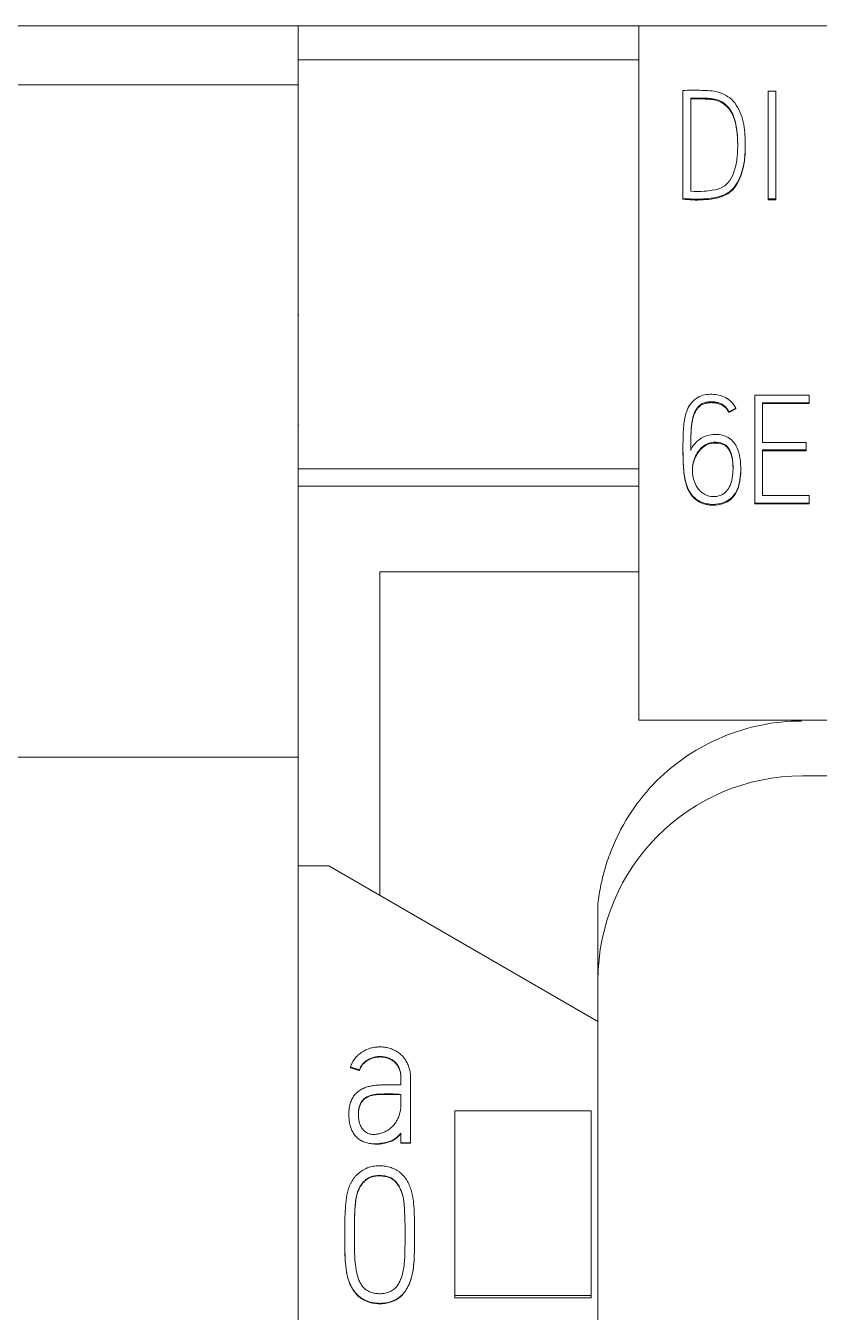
# Model space of a CAD drawing. Header units: millimetres. Extents: x 42151 to 59780, y 37376 to 44547.
# Drawn here: x 47922.23 to 47933.87, y 43299.38 to 43318.25 of the extents above; entities that cross this region are included whole.
import ezdxf

# ---------------------------------------------------------------- set-up
doc = ezdxf.new("R2010")
doc.units = ezdxf.units.MM
doc.set_wipeout_variables(frame=1)
doc.layers.add('000-PI-Oprema', color=30, linetype='Continuous', lineweight=5)
doc.layers.add('SI-ORMAR-Oprema', color=30, linetype='Continuous', lineweight=5)
doc.layers.add('004-PI-DIN Šina', color=3, linetype='Continuous')

# ---------------------------------------------------------------- blocks, each defined once
blk = doc.blocks.new('6ES7513-1AM03-0AB0')
blk.add_wipeout([(-17.4, 66.85), (17.4, 66.85), (17.4, -80.15), (-17.4, -80.15)]).dxf.layer = 'SI-ORMAR-Oprema'
at = {"layer": 'SI-ORMAR-Oprema', "linetype": 'Continuous'}
for p, q in [((17.4, 66.85), (12.5, 66.85)), ((17.4, 65.981), (17.4, 66.85)), ((17.4, 65.981), (12.5, 65.981)), ((17.4, 56.125), (17.4, 65.981)), ((17.412, 62.615), (17.4, 62.615)), ((17.412, 62.609), (17.4, 62.609)), ((17.4, 60.995), (17.412, 60.995)), ((17.4, 60.993), (17.412, 60.993)), ((17.4, 56.125), (12.5, 56.125)), ((17.4, 0), (17.4, 56.125))]:
    blk.add_line(p, q, dxfattribs=at)
blk = doc.blocks.new('6ES7521-1BL00-0AB0')
blk.add_wipeout([(-17.4, 69.029), (17.4, 69.029), (17.4, -77.971), (-17.4, -77.971)]).dxf.layer = 'SI-ORMAR-Oprema'
blk.add_wipeout([(-17.4, 69.029), (17.4, 69.029), (17.4, -77.971), (-17.4, -77.971)]).dxf.layer = 'SI-ORMAR-Oprema'
at = {"layer": 'SI-ORMAR-Oprema'}
for p, q in [((-17.4, 69.029), (-17.4, 68.529)), ((-12.4, 69.029), (-17.4, 69.029)), ((-12.4, 58.845), (-12.4, 69.029)), ((12.4, 69.029), (-12.4, 69.029)), ((-17.4, 62.529), (-17.4, 68.529)), ((-12.4, 68.529), (-17.4, 68.529)), ((-11.753, 68.079), (-11.753, 66.499)), ((-11.64, 67.967), (-11.64, 66.602)), ((-10.504, 68.071), (-10.504, 66.488)), ((-10.393, 68.071), (-10.504, 68.071)), ((-10.393, 66.488), (-10.393, 68.071)), ((-10.839, 67.262), (-10.839, 67.274)), ((-11.753, 66.499), (-11.753, 66.486)), ((-10.504, 66.488), (-10.393, 66.488)), ((-10.504, 66.488), (-10.504, 66.475)), ((-10.504, 66.475), (-10.393, 66.475)), ((-10.393, 66.488), (-10.393, 66.475)), ((-10.699, 63.611), (-10.699, 62.029)), ((-9.902, 63.611), (-10.699, 63.611)), ((-9.902, 63.499), (-9.902, 63.611)), ((-10.976, 63.422), (-11.079, 63.369)), ((-10.976, 63.409), (-11.079, 63.357)), ((-10.976, 63.422), (-10.976, 63.409)), ((-10.588, 62.918), (-10.588, 63.499)), ((-10.588, 63.499), (-9.902, 63.499)), ((-10.588, 63.487), (-9.902, 63.487)), ((-9.902, 63.499), (-9.902, 63.487)), ((-11.079, 63.369), (-11.079, 63.357)), ((-11.753, 62.827), (-11.753, 62.814)), ((-9.945, 62.918), (-10.588, 62.918)), ((-9.945, 62.808), (-9.945, 62.918)), ((-10.588, 62.139), (-10.588, 62.808)), ((-10.588, 62.808), (-9.945, 62.808)), ((-10.588, 62.795), (-9.945, 62.795)), ((-9.945, 62.808), (-9.945, 62.795)), ((-17.4, 62.529), (-12.4, 62.529)), ((-17.4, 62.529), (-17.4, 62.279)), ((-10.905, 62.524), (-10.905, 62.537)), ((-17.4, 62.279), (-17.4, 56.709)), ((-12.4, 62.279), (-17.4, 62.279)), ((-9.902, 62.139), (-10.588, 62.139)), ((-9.902, 62.029), (-9.902, 62.139)), ((-10.699, 62.029), (-10.699, 62.016)), ((-10.699, 62.029), (-9.902, 62.029)), ((-10.699, 62.016), (-9.902, 62.016)), ((-9.902, 62.029), (-9.902, 62.016)), ((-16.2, 56.276), (-16.2, 61.023)), ((-12.4, 61.023), (-16.2, 61.023)), ((12.4, 58.845), (-12.4, 58.845)), ((-6.1, 58.029), (-10, 58.029)), ((-17.4, 56.709), (-17.4, -56.709)), ((-16.95, 56.709), (-17.4, 56.709)), ((-16.95, 56.709), (-13, 54.429)), ((-13, 56.149), (-13, 54.429)), ((-13, 54.429), (-13, -54.387)), ((-16.632, 53.759), (-16.632, 53.753)), ((-16.499, 53.715), (-16.499, 53.709)), ((-15.748, 53.558), (-15.748, 53.565)), ((-15.892, 53.359), (-15.892, 53.221)), ((-16.655, 53.07), (-16.655, 53.064)), ((-15.1, 50.411), (-15.1, 53.115)), ((-13.1, 53.115), (-15.1, 53.115)), ((-13.1, 50.411), (-13.1, 53.115)), ((-15.892, 52.791), (-15.892, 52.647)), ((-15.892, 52.647), (-15.892, 52.641)), ((-15.892, 52.647), (-15.75, 52.647)), ((-15.75, 52.641), (-15.892, 52.641)), ((-15.75, 52.647), (-15.75, 52.641)), ((-16.715, 51.315), (-16.715, 51.309)), ((-15.691, 51.267), (-15.691, 51.273)), ((-15.1, 50.377), (-15.1, 50.411)), ((-13.1, 50.411), (-15.1, 50.411)), ((-13.1, 50.377), (-15.1, 50.377)), ((-13.1, 50.377), (-13.1, 50.411))]:
    blk.add_line(p, q, dxfattribs=at)
blk.add_arc((-10, 55.029), 3, 90, 180, dxfattribs=at)
for points, knots in [([(-11.753, 66.499), (-11.706, 66.493), (-11.608, 66.485), (-11.455, 66.486), (-11.304, 66.503), (-11.143, 66.54), (-11.008, 66.635), (-10.929, 66.771), (-10.874, 66.924), (-10.838, 67.13), (-10.836, 67.398), (-10.869, 67.693), (-11.012, 67.961), (-11.262, 68.08), (-11.51, 68.081), (-11.672, 68.084), (-11.753, 68.079)], [0, 0, 0, 0, 0.048928, 0.10152, 0.156673, 0.206259, 0.270351, 0.31956, 0.366981, 0.439378, 0.534587, 0.645045, 0.746603, 0.832762, 0.916147, 1, 1, 1, 1]), ([(-11.64, 66.602), (-11.574, 66.598), (-11.468, 66.598), (-11.309, 66.616), (-11.168, 66.647), (-11.055, 66.76), (-10.989, 66.916), (-10.952, 67.102), (-10.948, 67.323), (-10.961, 67.554), (-11.028, 67.782), (-11.19, 67.942), (-11.382, 67.969), (-11.528, 67.967), (-11.611, 67.967), (-11.64, 67.967)], [0, 0, 0, 0, 0.085013, 0.135874, 0.205821, 0.265138, 0.333279, 0.422662, 0.50952, 0.618636, 0.722487, 0.80996, 0.894466, 0.962458, 1, 1, 1, 1]), ([(-10.95, 67.257), (-10.95, 67.269), (-10.951, 67.365), (-10.961, 67.542), (-11.028, 67.769), (-11.19, 67.93), (-11.382, 67.956), (-11.528, 67.954), (-11.611, 67.955), (-11.64, 67.954)], [0, 0, 0, 0, 0.030851, 0.246457, 0.451657, 0.624495, 0.791473, 0.92582, 1, 1, 1, 1]), ([(-11.753, 66.486), (-11.706, 66.48), (-11.608, 66.472), (-11.455, 66.473), (-11.304, 66.49), (-11.143, 66.528), (-11.008, 66.622), (-10.929, 66.758), (-10.874, 66.912), (-10.844, 67.081), (-10.839, 67.206), (-10.839, 67.262)], [0, 0, 0, 0, 0.098443, 0.204258, 0.315227, 0.414995, 0.543949, 0.642959, 0.738369, 0.884032, 1, 1, 1, 1]), ([(-11.64, 62.812), (-11.614, 62.861), (-11.553, 62.938), (-11.435, 63.015), (-11.312, 63.036), (-11.184, 63.035), (-11.036, 62.973), (-10.94, 62.822), (-10.905, 62.641), (-10.903, 62.46), (-10.929, 62.276), (-11.015, 62.106), (-11.183, 62.014), (-11.368, 62.004), (-11.556, 62.057), (-11.693, 62.234), (-11.744, 62.464), (-11.754, 62.711), (-11.754, 62.955), (-11.744, 63.187), (-11.705, 63.412), (-11.555, 63.6), (-11.331, 63.638), (-11.114, 63.592), (-11.017, 63.492), (-10.976, 63.422)], [0, 0, 0, 0, 0.03564, 0.067865, 0.092923, 0.119268, 0.154068, 0.197126, 0.234707, 0.279879, 0.320329, 0.360962, 0.405677, 0.442102, 0.485709, 0.532505, 0.586175, 0.644312, 0.701767, 0.753421, 0.803151, 0.856352, 0.904259, 0.950465, 1, 1, 1, 1]), ([(-11.079, 63.369), (-11.086, 63.385), (-11.104, 63.413), (-11.139, 63.45), (-11.18, 63.479), (-11.227, 63.5), (-11.278, 63.512), (-11.336, 63.516), (-11.396, 63.512), (-11.454, 63.497), (-11.503, 63.469), (-11.541, 63.431), (-11.572, 63.384), (-11.595, 63.328), (-11.613, 63.263), (-11.626, 63.189), (-11.633, 63.107), (-11.637, 63.016), (-11.639, 62.917), (-11.64, 62.848), (-11.64, 62.812)], [0, 0, 0, 0, 0.043481, 0.085549, 0.127923, 0.170971, 0.214845, 0.260884, 0.317917, 0.367656, 0.41257, 0.456833, 0.503792, 0.555243, 0.612421, 0.675966, 0.746378, 0.823872, 0.908402, 1, 1, 1, 1]), ([(-11.079, 63.357), (-11.086, 63.372), (-11.104, 63.4), (-11.139, 63.437), (-11.18, 63.466), (-11.227, 63.487), (-11.278, 63.499), (-11.336, 63.503), (-11.396, 63.499), (-11.454, 63.484), (-11.503, 63.457), (-11.541, 63.419), (-11.572, 63.372), (-11.595, 63.315), (-11.613, 63.25), (-11.626, 63.177), (-11.633, 63.094), (-11.637, 63.003), (-11.639, 62.904), (-11.64, 62.836), (-11.64, 62.8)], [0, 0, 0, 0, 0.043481, 0.085549, 0.127923, 0.170971, 0.214845, 0.260884, 0.317917, 0.367656, 0.41257, 0.456833, 0.503792, 0.555243, 0.612421, 0.675966, 0.746378, 0.823872, 0.908402, 1, 1, 1, 1]), ([(-11.269, 62.922), (-11.318, 62.924), (-11.411, 62.907), (-11.537, 62.795), (-11.607, 62.644), (-11.622, 62.459), (-11.582, 62.298), (-11.474, 62.169), (-11.318, 62.104), (-11.117, 62.155), (-11.033, 62.339), (-11.015, 62.521), (-11.021, 62.704), (-11.091, 62.889), (-11.22, 62.921), (-11.269, 62.922)], [0, 0, 0, 0, 0.0625, 0.125, 0.21875, 0.28125, 0.375, 0.4375, 0.5, 0.59375, 0.6875, 0.75, 0.84375, 0.9375, 1, 1, 1, 1]), ([(-11.269, 62.91), (-11.318, 62.912), (-11.411, 62.894), (-11.537, 62.782), (-11.603, 62.641), (-11.614, 62.535), (-11.614, 62.498)], [0, 0, 0, 0, 0.232842, 0.465685, 0.814948, 1, 1, 1, 1]), ([(-11.019, 62.537), (-11.019, 62.588), (-11.028, 62.708), (-11.091, 62.877), (-11.22, 62.908), (-11.269, 62.91)], [0, 0, 0, 0, 0.310868, 0.724347, 1, 1, 1, 1]), ([(-10.905, 62.526), (-10.905, 62.497), (-10.908, 62.41), (-10.929, 62.264), (-11.015, 62.093), (-11.183, 62.001), (-11.368, 61.991), (-11.556, 62.045), (-11.693, 62.222), (-11.744, 62.451), (-11.752, 62.652), (-11.753, 62.776), (-11.753, 62.814)], [0, 0, 0, 0, 0.047379, 0.146039, 0.245143, 0.354204, 0.443047, 0.549405, 0.663541, 0.794443, 0.936242, 1, 1, 1, 1]), ([(-10.017, 58.833), (-10.411, 58.833), (-11.195, 58.672), (-12.198, 58.011), (-12.691, 57.261), (-12.857, 56.8), (-12.885, 56.709)], [0, 0, 0, 0, 0.308367, 0.616734, 0.925101, 1, 1, 1, 1]), ([(-15.75, 52.647), (-15.75, 52.74), (-15.75, 52.833), (-15.75, 52.972), (-15.75, 53.018), (-15.75, 53.111), (-15.75, 53.158), (-15.75, 53.227), (-15.75, 53.25), (-15.751, 53.297), (-15.751, 53.343), (-15.751, 53.39), (-15.751, 53.436), (-15.75, 53.459), (-15.749, 53.529), (-15.747, 53.575), (-15.751, 53.644), (-15.753, 53.668), (-15.761, 53.714), (-15.766, 53.736), (-15.78, 53.78), (-15.789, 53.802), (-15.804, 53.833), (-15.81, 53.843), (-15.822, 53.863), (-15.829, 53.873), (-15.849, 53.9), (-15.865, 53.918), (-15.89, 53.942), (-15.899, 53.95), (-15.917, 53.964), (-15.927, 53.971), (-15.956, 53.99), (-15.976, 54.002), (-16.008, 54.016), (-16.019, 54.021), (-16.041, 54.029), (-16.052, 54.032), (-16.085, 54.042), (-16.108, 54.047), (-16.143, 54.051), (-16.155, 54.053), (-16.178, 54.054), (-16.19, 54.055), (-16.224, 54.054), (-16.248, 54.053), (-16.282, 54.048), (-16.294, 54.046), (-16.317, 54.041), (-16.328, 54.038), (-16.384, 54.021), (-16.426, 54.002), (-16.485, 53.963), (-16.503, 53.949), (-16.537, 53.917), (-16.553, 53.901), (-16.574, 53.873), (-16.581, 53.863), (-16.594, 53.844), (-16.611, 53.813), (-16.625, 53.781), (-16.632, 53.759)], [0, 0, 0, 0, 0.125, 0.125, 0.1875, 0.1875, 0.25, 0.25, 0.28125, 0.28125, 0.3125, 0.34375, 0.34375, 0.375, 0.375, 0.4375, 0.4375, 0.46875, 0.46875, 0.5, 0.5, 0.53125, 0.53125, 0.546875, 0.546875, 0.5625, 0.5625, 0.59375, 0.59375, 0.609375, 0.609375, 0.625, 0.625, 0.65625, 0.65625, 0.671875, 0.671875, 0.6875, 0.6875, 0.71875, 0.71875, 0.734375, 0.734375, 0.75, 0.75, 0.78125, 0.78125, 0.796875, 0.796875, 0.8125, 0.8125, 0.875, 0.875, 0.90625, 0.90625, 0.9375, 0.9375, 0.953125, 0.953125, 0.96875, 1, 1, 1, 1]), ([(-16.499, 53.715), (-16.493, 53.735), (-16.484, 53.753), (-16.469, 53.779), (-16.463, 53.788), (-16.45, 53.804), (-16.444, 53.812), (-16.422, 53.834), (-16.406, 53.846), (-16.371, 53.869), (-16.353, 53.878), (-16.316, 53.893), (-16.296, 53.9), (-16.256, 53.909), (-16.236, 53.912), (-16.205, 53.913), (-16.195, 53.913), (-16.174, 53.913), (-16.164, 53.912), (-16.133, 53.908), (-16.113, 53.904), (-16.084, 53.896), (-16.075, 53.892), (-16.056, 53.885), (-16.046, 53.88), (-16.019, 53.866), (-16.002, 53.854), (-15.979, 53.834), (-15.972, 53.827), (-15.958, 53.812), (-15.945, 53.796), (-15.934, 53.779), (-15.924, 53.761), (-15.92, 53.752), (-15.908, 53.723), (-15.902, 53.704), (-15.897, 53.673), (-15.895, 53.663), (-15.893, 53.643), (-15.893, 53.633), (-15.892, 53.602), (-15.892, 53.582), (-15.892, 53.541), (-15.892, 53.52), (-15.892, 53.5)], [0, 0, 0, 0, 0.0625, 0.0625, 0.09375, 0.09375, 0.125, 0.125, 0.1875, 0.1875, 0.25, 0.25, 0.3125, 0.3125, 0.375, 0.375, 0.40625, 0.40625, 0.4375, 0.4375, 0.5, 0.5, 0.53125, 0.53125, 0.5625, 0.5625, 0.625, 0.625, 0.65625, 0.65625, 0.6875, 0.71875, 0.71875, 0.75, 0.75, 0.8125, 0.8125, 0.84375, 0.84375, 0.875, 0.875, 0.9375, 0.9375, 1, 1, 1, 1]), ([(-15.892, 53.587), (-15.892, 53.596), (-15.892, 53.606), (-15.892, 53.626), (-15.893, 53.636), (-15.895, 53.657), (-15.897, 53.667), (-15.902, 53.697), (-15.908, 53.716), (-15.919, 53.745), (-15.924, 53.754), (-15.934, 53.772), (-15.945, 53.789), (-15.958, 53.805), (-15.971, 53.82), (-15.979, 53.827), (-16.002, 53.848), (-16.018, 53.859), (-16.045, 53.874), (-16.055, 53.878), (-16.074, 53.886), (-16.093, 53.893), (-16.113, 53.898), (-16.133, 53.902), (-16.143, 53.903), (-16.174, 53.907), (-16.195, 53.908), (-16.225, 53.906), (-16.235, 53.905), (-16.256, 53.902), (-16.266, 53.9), (-16.296, 53.894), (-16.315, 53.887), (-16.344, 53.876), (-16.353, 53.871), (-16.371, 53.862), (-16.38, 53.857), (-16.406, 53.84), (-16.422, 53.827), (-16.444, 53.806), (-16.451, 53.798), (-16.463, 53.782), (-16.474, 53.765), (-16.484, 53.747), (-16.492, 53.728), (-16.496, 53.719), (-16.499, 53.709)], [0, 0, 0, 0, 0.033132, 0.033132, 0.067663, 0.067663, 0.102194, 0.102194, 0.171256, 0.171256, 0.205787, 0.205787, 0.240318, 0.274849, 0.274849, 0.30938, 0.30938, 0.378442, 0.378442, 0.412973, 0.412973, 0.447504, 0.482035, 0.482035, 0.516566, 0.516566, 0.585628, 0.585628, 0.620159, 0.620159, 0.65469, 0.65469, 0.723752, 0.723752, 0.758283, 0.758283, 0.792814, 0.792814, 0.861876, 0.861876, 0.896407, 0.896407, 0.930938, 0.965469, 0.965469, 1, 1, 1, 1]), ([(-15.892, 53.5), (-15.936, 53.501), (-15.98, 53.501), (-16.046, 53.5), (-16.068, 53.5), (-16.112, 53.499), (-16.156, 53.498), (-16.2, 53.496), (-16.244, 53.493), (-16.266, 53.491), (-16.31, 53.485), (-16.332, 53.481), (-16.364, 53.474), (-16.374, 53.471), (-16.396, 53.465), (-16.406, 53.461), (-16.437, 53.45), (-16.457, 53.44), (-16.494, 53.419), (-16.512, 53.406), (-16.546, 53.377), (-16.561, 53.361), (-16.588, 53.327), (-16.599, 53.309), (-16.619, 53.269), (-16.627, 53.249), (-16.64, 53.207), (-16.645, 53.186), (-16.65, 53.153), (-16.651, 53.142), (-16.653, 53.121), (-16.656, 53.088), (-16.656, 53.056), (-16.653, 53.012), (-16.651, 52.991), (-16.647, 52.958), (-16.645, 52.947), (-16.641, 52.926), (-16.639, 52.915), (-16.631, 52.883), (-16.624, 52.863), (-16.611, 52.833), (-16.606, 52.823), (-16.596, 52.803), (-16.59, 52.794), (-16.572, 52.767), (-16.559, 52.75), (-16.536, 52.726), (-16.528, 52.719), (-16.511, 52.705), (-16.502, 52.698), (-16.474, 52.68), (-16.455, 52.67), (-16.424, 52.658), (-16.414, 52.654), (-16.392, 52.648), (-16.382, 52.645), (-16.35, 52.638), (-16.328, 52.635), (-16.284, 52.632), (-16.262, 52.633), (-16.218, 52.635), (-16.196, 52.638), (-16.153, 52.645), (-16.131, 52.649), (-16.099, 52.656), (-16.088, 52.659), (-16.067, 52.665), (-16.057, 52.668), (-16.026, 52.68), (-16.006, 52.689), (-15.978, 52.707), (-15.969, 52.713), (-15.952, 52.727), (-15.944, 52.734), (-15.92, 52.757), (-15.905, 52.773), (-15.892, 52.791)], [0, 0, 0, 0, 0.0625, 0.0625, 0.09375, 0.09375, 0.125, 0.15625, 0.15625, 0.1875, 0.1875, 0.21875, 0.21875, 0.234375, 0.234375, 0.25, 0.25, 0.28125, 0.28125, 0.3125, 0.3125, 0.34375, 0.34375, 0.375, 0.375, 0.40625, 0.40625, 0.4375, 0.4375, 0.453125, 0.453125, 0.46875, 0.5, 0.5, 0.53125, 0.53125, 0.546875, 0.546875, 0.5625, 0.5625, 0.59375, 0.59375, 0.609375, 0.609375, 0.625, 0.625, 0.65625, 0.65625, 0.671875, 0.671875, 0.6875, 0.6875, 0.71875, 0.71875, 0.734375, 0.734375, 0.75, 0.75, 0.78125, 0.78125, 0.8125, 0.8125, 0.84375, 0.84375, 0.875, 0.875, 0.890625, 0.890625, 0.90625, 0.90625, 0.9375, 0.9375, 0.953125, 0.953125, 0.96875, 0.96875, 1, 1, 1, 1]), ([(-15.892, 53.221), (-15.891, 53.182), (-15.894, 53.143), (-15.904, 53.095), (-15.907, 53.086), (-15.912, 53.067), (-15.915, 53.057), (-15.924, 53.029), (-15.932, 53.011), (-15.949, 52.977), (-15.959, 52.96), (-15.975, 52.935), (-15.981, 52.927), (-15.993, 52.912), (-15.999, 52.904), (-16.019, 52.882), (-16.033, 52.869), (-16.064, 52.845), (-16.08, 52.834), (-16.106, 52.819), (-16.115, 52.815), (-16.133, 52.806), (-16.142, 52.803), (-16.169, 52.792), (-16.188, 52.786), (-16.227, 52.777), (-16.246, 52.774), (-16.276, 52.771), (-16.286, 52.771), (-16.305, 52.772), (-16.315, 52.773), (-16.345, 52.778), (-16.364, 52.784), (-16.391, 52.796), (-16.399, 52.801), (-16.416, 52.812), (-16.423, 52.818), (-16.438, 52.831), (-16.445, 52.839), (-16.457, 52.854), (-16.463, 52.862), (-16.473, 52.879), (-16.478, 52.888), (-16.486, 52.906), (-16.49, 52.915), (-16.499, 52.942), (-16.504, 52.962), (-16.509, 52.991), (-16.51, 53), (-16.512, 53.02), (-16.516, 53.069), (-16.514, 53.117), (-16.504, 53.166), (-16.501, 53.175), (-16.495, 53.194), (-16.492, 53.203), (-16.48, 53.231), (-16.471, 53.248), (-16.453, 53.272), (-16.446, 53.279), (-16.432, 53.293), (-16.424, 53.299), (-16.408, 53.311), (-16.4, 53.316), (-16.382, 53.326), (-16.373, 53.33), (-16.346, 53.341), (-16.327, 53.347), (-16.288, 53.355), (-16.268, 53.358), (-16.229, 53.362), (-16.209, 53.362), (-16.169, 53.364), (-16.149, 53.364), (-16.09, 53.365), (-16.05, 53.365), (-15.971, 53.364), (-15.931, 53.362), (-15.892, 53.359)], [0, 0, 0, 0, 0.0625, 0.0625, 0.078125, 0.078125, 0.09375, 0.09375, 0.125, 0.125, 0.15625, 0.15625, 0.171875, 0.171875, 0.1875, 0.1875, 0.21875, 0.21875, 0.25, 0.25, 0.265625, 0.265625, 0.28125, 0.28125, 0.3125, 0.3125, 0.34375, 0.34375, 0.359375, 0.359375, 0.375, 0.375, 0.40625, 0.40625, 0.421875, 0.421875, 0.4375, 0.4375, 0.453125, 0.453125, 0.46875, 0.46875, 0.484375, 0.484375, 0.5, 0.5, 0.53125, 0.53125, 0.546875, 0.546875, 0.5625, 0.625, 0.625, 0.640625, 0.640625, 0.65625, 0.65625, 0.6875, 0.6875, 0.703125, 0.703125, 0.71875, 0.71875, 0.734375, 0.734375, 0.75, 0.75, 0.78125, 0.78125, 0.8125, 0.8125, 0.84375, 0.84375, 0.875, 0.875, 0.9375, 0.9375, 1, 1, 1, 1]), ([(-15.892, 53.353), (-15.931, 53.356), (-15.969, 53.358), (-16.046, 53.359), (-16.085, 53.359), (-16.143, 53.358), (-16.162, 53.357), (-16.2, 53.357), (-16.22, 53.356), (-16.258, 53.353), (-16.277, 53.351), (-16.306, 53.345), (-16.316, 53.343), (-16.335, 53.338), (-16.344, 53.335), (-16.372, 53.325), (-16.39, 53.316), (-16.415, 53.3), (-16.423, 53.294), (-16.438, 53.281), (-16.445, 53.274), (-16.458, 53.259), (-16.464, 53.251), (-16.475, 53.234), (-16.479, 53.225), (-16.488, 53.207), (-16.491, 53.198), (-16.498, 53.18), (-16.501, 53.17), (-16.511, 53.129), (-16.515, 53.096), (-16.515, 53.064)], [0, 0, 0, 0, 0.14645, 0.14645, 0.292901, 0.292901, 0.366126, 0.366126, 0.439351, 0.439351, 0.512576, 0.512576, 0.549189, 0.549189, 0.585802, 0.585802, 0.659027, 0.659027, 0.695639, 0.695639, 0.732252, 0.732252, 0.768865, 0.768865, 0.805477, 0.805477, 0.84209, 0.84209, 0.878702, 0.878702, 1, 1, 1, 1]), ([(-15.892, 52.785), (-15.905, 52.767), (-15.92, 52.751), (-15.943, 52.728), (-15.951, 52.721), (-15.969, 52.707), (-15.978, 52.701), (-16.005, 52.683), (-16.025, 52.674), (-16.066, 52.659), (-16.087, 52.653), (-16.13, 52.643), (-16.151, 52.639), (-16.194, 52.632), (-16.227, 52.628), (-16.26, 52.627), (-16.272, 52.627)], [0, 0, 0, 0, 0.15321, 0.15321, 0.229815, 0.229815, 0.306419, 0.306419, 0.459629, 0.459629, 0.612839, 0.612839, 0.766049, 0.766049, 0.919258, 1, 1, 1, 1]), ([(-16.374, 52.283), (-16.348, 52.293), (-16.322, 52.3), (-16.269, 52.309), (-16.243, 52.312), (-16.188, 52.313), (-16.161, 52.311), (-16.108, 52.304), (-16.082, 52.298), (-16.029, 52.283), (-16.004, 52.273), (-15.968, 52.256), (-15.956, 52.25), (-15.933, 52.236), (-15.921, 52.228), (-15.889, 52.204), (-15.87, 52.185), (-15.843, 52.155), (-15.835, 52.144), (-15.819, 52.123), (-15.812, 52.111), (-15.791, 52.077), (-15.779, 52.053), (-15.758, 52.004), (-15.749, 51.979), (-15.737, 51.94), (-15.733, 51.927), (-15.727, 51.902), (-15.718, 51.863), (-15.703, 51.771), (-15.698, 51.692), (-15.693, 51.587), (-15.692, 51.534), (-15.691, 51.429), (-15.691, 51.376), (-15.691, 51.27), (-15.691, 51.164), (-15.692, 51.059), (-15.696, 50.953), (-15.698, 50.9), (-15.709, 50.795), (-15.718, 50.743), (-15.735, 50.678), (-15.739, 50.665), (-15.747, 50.64), (-15.751, 50.627), (-15.765, 50.589), (-15.776, 50.564), (-15.795, 50.529), (-15.801, 50.517), (-15.815, 50.494), (-15.823, 50.482), (-15.846, 50.45), (-15.863, 50.429), (-15.892, 50.402), (-15.903, 50.393), (-15.924, 50.376), (-15.936, 50.369), (-15.97, 50.347), (-15.994, 50.336), (-16.032, 50.322), (-16.045, 50.317), (-16.072, 50.31), (-16.085, 50.307), (-16.125, 50.299), (-16.151, 50.296), (-16.205, 50.294), (-16.233, 50.295), (-16.287, 50.301), (-16.313, 50.306), (-16.352, 50.317), (-16.365, 50.321), (-16.391, 50.33), (-16.403, 50.335), (-16.44, 50.353), (-16.463, 50.366), (-16.496, 50.39), (-16.507, 50.399), (-16.527, 50.417), (-16.537, 50.427), (-16.564, 50.457), (-16.58, 50.478), (-16.602, 50.512), (-16.609, 50.524), (-16.622, 50.548), (-16.628, 50.56), (-16.644, 50.597), (-16.654, 50.622), (-16.666, 50.66), (-16.669, 50.673), (-16.676, 50.699), (-16.679, 50.712), (-16.687, 50.752), (-16.691, 50.778), (-16.709, 50.911), (-16.712, 51.017), (-16.714, 51.177), (-16.715, 51.231), (-16.715, 51.337), (-16.715, 51.391), (-16.713, 51.497), (-16.712, 51.551), (-16.707, 51.657), (-16.704, 51.71), (-16.693, 51.816), (-16.686, 51.869), (-16.667, 51.947), (-16.66, 51.973), (-16.646, 52.011), (-16.641, 52.024), (-16.63, 52.049), (-16.624, 52.061), (-16.604, 52.097), (-16.589, 52.119), (-16.563, 52.151), (-16.554, 52.162), (-16.535, 52.181), (-16.525, 52.191), (-16.494, 52.217), (-16.472, 52.233), (-16.436, 52.255), (-16.424, 52.261), (-16.406, 52.27), (-16.396, 52.274), (-16.387, 52.278), (-16.38, 52.281), (-16.377, 52.282), (-16.374, 52.283)], [0, 0, 0, 0, 0.015625, 0.015625, 0.03125, 0.03125, 0.046875, 0.046875, 0.0625, 0.0625, 0.078125, 0.078125, 0.085937, 0.085937, 0.09375, 0.09375, 0.109375, 0.109375, 0.117187, 0.117187, 0.125, 0.125, 0.140625, 0.140625, 0.15625, 0.15625, 0.164062, 0.164062, 0.171875, 0.1875, 0.21875, 0.21875, 0.25, 0.25, 0.28125, 0.28125, 0.3125, 0.34375, 0.34375, 0.375, 0.375, 0.40625, 0.40625, 0.414062, 0.414062, 0.421875, 0.421875, 0.4375, 0.4375, 0.445312, 0.445312, 0.453125, 0.453125, 0.46875, 0.46875, 0.476562, 0.476562, 0.484375, 0.484375, 0.5, 0.5, 0.507812, 0.507812, 0.515625, 0.515625, 0.53125, 0.53125, 0.546875, 0.546875, 0.5625, 0.5625, 0.570312, 0.570312, 0.578125, 0.578125, 0.59375, 0.59375, 0.601562, 0.601562, 0.609375, 0.609375, 0.625, 0.625, 0.632812, 0.632812, 0.640625, 0.640625, 0.65625, 0.65625, 0.664062, 0.664062, 0.671875, 0.671875, 0.6875, 0.6875, 0.75, 0.75, 0.78125, 0.78125, 0.8125, 0.8125, 0.84375, 0.84375, 0.875, 0.875, 0.90625, 0.90625, 0.921875, 0.921875, 0.929687, 0.929687, 0.9375, 0.9375, 0.953125, 0.953125, 0.960937, 0.960937, 0.96875, 0.96875, 0.984375, 0.984375, 0.992187, 0.992187, 0.996094, 0.998047, 0.998047, 1, 1, 1, 1]), ([(-16.031, 52.131), (-16.011, 52.12), (-15.993, 52.107), (-15.961, 52.075), (-15.947, 52.058), (-15.922, 52.021), (-15.911, 52.001), (-15.892, 51.961), (-15.883, 51.94), (-15.862, 51.877), (-15.853, 51.834), (-15.845, 51.768), (-15.843, 51.745), (-15.839, 51.701), (-15.838, 51.679), (-15.833, 51.568), (-15.83, 51.479), (-15.829, 51.3), (-15.83, 51.211), (-15.831, 51.078), (-15.832, 51.011), (-15.836, 50.944), (-15.839, 50.9), (-15.842, 50.878), (-15.85, 50.811), (-15.858, 50.768), (-15.875, 50.703), (-15.881, 50.682), (-15.896, 50.64), (-15.905, 50.619), (-15.92, 50.589), (-15.926, 50.58), (-15.938, 50.561), (-15.944, 50.552), (-15.965, 50.525), (-15.981, 50.51), (-16.008, 50.49), (-16.018, 50.483), (-16.037, 50.472), (-16.047, 50.468), (-16.068, 50.459), (-16.079, 50.455), (-16.1, 50.449), (-16.111, 50.446), (-16.144, 50.439), (-16.166, 50.437), (-16.2, 50.436), (-16.211, 50.436), (-16.234, 50.437), (-16.245, 50.438), (-16.278, 50.442), (-16.3, 50.447), (-16.332, 50.457), (-16.343, 50.461), (-16.363, 50.47), (-16.383, 50.48), (-16.402, 50.493), (-16.42, 50.507), (-16.428, 50.514), (-16.443, 50.53), (-16.451, 50.539), (-16.464, 50.557), (-16.47, 50.566), (-16.487, 50.595), (-16.497, 50.615), (-16.514, 50.656), (-16.521, 50.678), (-16.533, 50.721), (-16.538, 50.742), (-16.547, 50.785), (-16.558, 50.851), (-16.564, 50.916), (-16.572, 51.047), (-16.573, 51.135), (-16.573, 51.267), (-16.573, 51.311), (-16.572, 51.399), (-16.572, 51.443), (-16.571, 51.53), (-16.57, 51.574), (-16.566, 51.662), (-16.563, 51.706), (-16.555, 51.793), (-16.549, 51.837), (-16.536, 51.891), (-16.533, 51.901), (-16.527, 51.922), (-16.523, 51.933), (-16.512, 51.963), (-16.503, 51.983), (-16.481, 52.022), (-16.469, 52.04), (-16.441, 52.074), (-16.426, 52.09), (-16.4, 52.111), (-16.391, 52.118), (-16.373, 52.13), (-16.363, 52.136), (-16.343, 52.145), (-16.333, 52.149), (-16.312, 52.156), (-16.301, 52.159), (-16.269, 52.166), (-16.247, 52.168), (-16.213, 52.169), (-16.202, 52.169), (-16.18, 52.168), (-16.169, 52.167), (-16.136, 52.164), (-16.114, 52.161), (-16.082, 52.152), (-16.071, 52.149), (-16.056, 52.143), (-16.048, 52.14), (-16.041, 52.136), (-16.036, 52.134), (-16.033, 52.132), (-16.031, 52.131)], [0, 0, 0, 0, 0.015625, 0.015625, 0.03125, 0.03125, 0.046875, 0.046875, 0.0625, 0.0625, 0.09375, 0.09375, 0.109375, 0.109375, 0.125, 0.125, 0.1875, 0.1875, 0.25, 0.25, 0.28125, 0.296875, 0.296875, 0.3125, 0.3125, 0.34375, 0.34375, 0.359375, 0.359375, 0.375, 0.375, 0.382813, 0.382813, 0.390625, 0.390625, 0.40625, 0.40625, 0.414063, 0.414063, 0.421875, 0.421875, 0.429688, 0.429688, 0.4375, 0.4375, 0.453125, 0.453125, 0.460938, 0.460938, 0.46875, 0.46875, 0.484375, 0.484375, 0.492188, 0.492188, 0.5, 0.507813, 0.507813, 0.515625, 0.515625, 0.523438, 0.523438, 0.53125, 0.53125, 0.546875, 0.546875, 0.5625, 0.5625, 0.578125, 0.578125, 0.59375, 0.625, 0.625, 0.6875, 0.6875, 0.71875, 0.71875, 0.75, 0.75, 0.78125, 0.78125, 0.8125, 0.8125, 0.84375, 0.84375, 0.851563, 0.851563, 0.859375, 0.859375, 0.875, 0.875, 0.890625, 0.890625, 0.90625, 0.90625, 0.914063, 0.914063, 0.921875, 0.921875, 0.929688, 0.929688, 0.9375, 0.9375, 0.953125, 0.953125, 0.960938, 0.960938, 0.96875, 0.96875, 0.984375, 0.984375, 0.992188, 0.992188, 0.996094, 0.998047, 0.998047, 1, 1, 1, 1]), ([(-16.031, 52.125), (-16.051, 52.136), (-16.071, 52.143), (-16.104, 52.152), (-16.115, 52.154), (-16.137, 52.158), (-16.148, 52.159), (-16.181, 52.163), (-16.204, 52.164), (-16.248, 52.162), (-16.27, 52.16), (-16.303, 52.153), (-16.314, 52.15), (-16.335, 52.142), (-16.346, 52.138), (-16.366, 52.128), (-16.375, 52.122), (-16.394, 52.11), (-16.403, 52.103), (-16.42, 52.088), (-16.428, 52.081), (-16.444, 52.064), (-16.451, 52.056), (-16.472, 52.029), (-16.484, 52.011), (-16.5, 51.981), (-16.505, 51.971), (-16.514, 51.951), (-16.518, 51.941), (-16.53, 51.909), (-16.536, 51.887), (-16.55, 51.823), (-16.556, 51.779), (-16.564, 51.691), (-16.567, 51.646), (-16.57, 51.558), (-16.571, 51.513), (-16.572, 51.425), (-16.573, 51.38), (-16.573, 51.297), (-16.573, 51.259), (-16.573, 51.22)], [0, 0, 0, 0, 0.050638, 0.050638, 0.075957, 0.075957, 0.101276, 0.101276, 0.151914, 0.151914, 0.202552, 0.202552, 0.227871, 0.227871, 0.25319, 0.25319, 0.278509, 0.278509, 0.303828, 0.303828, 0.329147, 0.329147, 0.354466, 0.354466, 0.405104, 0.405104, 0.430423, 0.430423, 0.455742, 0.455742, 0.50638, 0.50638, 0.607656, 0.607656, 0.708933, 0.708933, 0.810209, 0.810209, 0.911485, 0.911485, 1, 1, 1, 1]), ([(-15.829, 51.315), (-15.829, 51.341), (-15.829, 51.366), (-15.83, 51.479), (-15.833, 51.567), (-15.839, 51.699), (-15.842, 51.743), (-15.854, 51.831), (-15.863, 51.874), (-15.884, 51.936), (-15.892, 51.956), (-15.906, 51.986), (-15.912, 51.996), (-15.923, 52.015), (-15.934, 52.034), (-15.948, 52.052), (-15.962, 52.069), (-15.969, 52.077), (-15.985, 52.093), (-15.994, 52.1), (-16.007, 52.11), (-16.012, 52.113), (-16.021, 52.119), (-16.026, 52.122), (-16.031, 52.125)], [0, 0, 0, 0, 0.086827, 0.086827, 0.391218, 0.391218, 0.543414, 0.543414, 0.695609, 0.695609, 0.771707, 0.771707, 0.809756, 0.809756, 0.847805, 0.885853, 0.885853, 0.923902, 0.923902, 0.961951, 0.961951, 0.980976, 0.980976, 1, 1, 1, 1]), ([(-16.715, 51.309), (-16.715, 51.246), (-16.714, 51.184), (-16.713, 51.067), (-16.712, 51.014), (-16.707, 50.907), (-16.702, 50.854), (-16.688, 50.747), (-16.678, 50.695), (-16.658, 50.631), (-16.654, 50.618), (-16.645, 50.593), (-16.64, 50.58), (-16.623, 50.544), (-16.611, 50.52), (-16.59, 50.487), (-16.582, 50.476), (-16.566, 50.454), (-16.557, 50.444), (-16.531, 50.413), (-16.511, 50.395), (-16.479, 50.371), (-16.468, 50.363), (-16.444, 50.349), (-16.432, 50.343), (-16.396, 50.326), (-16.371, 50.316), (-16.332, 50.305), (-16.319, 50.302), (-16.292, 50.297), (-16.279, 50.295), (-16.239, 50.29), (-16.212, 50.288), (-16.171, 50.289), (-16.157, 50.29), (-16.131, 50.293), (-16.117, 50.295), (-16.078, 50.302), (-16.052, 50.309), (-16.014, 50.322), (-16.001, 50.327), (-15.977, 50.339), (-15.965, 50.345), (-15.93, 50.365), (-15.908, 50.381), (-15.878, 50.409), (-15.869, 50.418), (-15.851, 50.439), (-15.834, 50.459), (-15.819, 50.482), (-15.805, 50.505), (-15.798, 50.516), (-15.779, 50.552), (-15.768, 50.577), (-15.749, 50.626), (-15.741, 50.652), (-15.727, 50.703), (-15.721, 50.73), (-15.711, 50.782), (-15.707, 50.809), (-15.698, 50.888), (-15.696, 50.941), (-15.692, 51.048), (-15.692, 51.101), (-15.691, 51.192), (-15.691, 51.23), (-15.691, 51.267)], [0, 0, 0, 0, 0.073866, 0.073866, 0.136839, 0.136839, 0.199811, 0.199811, 0.262783, 0.262783, 0.278526, 0.278526, 0.29427, 0.29427, 0.325756, 0.325756, 0.341499, 0.341499, 0.357242, 0.357242, 0.388728, 0.388728, 0.404471, 0.404471, 0.420214, 0.420214, 0.4517, 0.4517, 0.467443, 0.467443, 0.483186, 0.483186, 0.514673, 0.514673, 0.530416, 0.530416, 0.546159, 0.546159, 0.577645, 0.577645, 0.593388, 0.593388, 0.609131, 0.609131, 0.640617, 0.640617, 0.65636, 0.65636, 0.672103, 0.687846, 0.687846, 0.703589, 0.703589, 0.735076, 0.735076, 0.766562, 0.766562, 0.798048, 0.798048, 0.829534, 0.829534, 0.892506, 0.892506, 0.955479, 0.955479, 1, 1, 1, 1])]:
    blk.add_open_spline(points, degree=3, knots=knots, dxfattribs=at)
for points in [[(-12.885, 56.709), (-12.913, 56.618), (-12.96, 56.433), (-12.99, 56.245), (-13, 56.149)], [(-15.748, 53.558), (-15.748, 53.532), (-15.749, 53.505), (-15.75, 53.478)]]:
    blk.add_open_spline(points, degree=3, dxfattribs=at)
for points, weights in [([(-16.632, 53.759), (-16.566, 53.737), (-16.499, 53.715)], [0.499999970269, 0.500000029731, 0.499999970269]), ([(-16.499, 53.709), (-16.566, 53.731), (-16.632, 53.753)], [0.499999611809, 0.500000388191, 0.499999611809])]:
    blk.add_rational_spline(points, weights, degree=2, dxfattribs=at)
blk = doc.blocks.new('*U117')
at = {"layer": '004-PI-DIN Šina'}
for p, q in [((297.61, 69.85), (-241.3, 69.85)), ((297.61, 69.35), (-241.3, 69.35)), ((297.61, 57.85), (-241.3, 57.85)), ((297.61, 57.789), (-241.3, 57.789))]:
    blk.add_line(p, q, dxfattribs=at)

msp = doc.modelspace()

# ---------------------------------------------------------------- block references
at = {"layer": '000-PI-Oprema'}
msp.add_blockref('*U117', (48098.326, 43246.632), dxfattribs=at)

# ---------------------------------------------------------------- next in the draw order: block references
at = {"layer": '000-PI-Oprema', "ltscale": 0.25}
msp.add_blockref('6ES7521-1BL00-0AB0', (47943.627, 43249.218), dxfattribs=at)

# ---------------------------------------------------------------- next in the draw order: block references
msp.add_blockref('6ES7513-1AM03-0AB0', (47908.827, 43251.397), dxfattribs=at)

doc.saveas('drawing.dxf')
